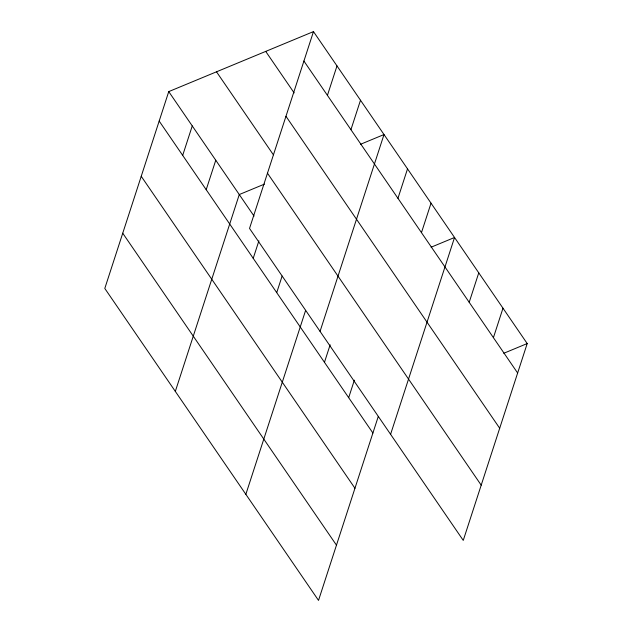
<?xml version="1.0" encoding="UTF-8"?>
<svg xmlns="http://www.w3.org/2000/svg" width="632" height="632" viewBox="0 0 632 632"><rect width="100%" height="100%" fill="white"/><g stroke="black" fill="none" stroke-linecap="round" stroke-linejoin="round"><path stroke-width="0.95" d="M313.48 31.6L249.529 228.428L463.256 540.392L527.207 343.555L313.48 31.6L168.744 91.608L104.794 288.445L318.52 600.4L378.284 416.456M182.688 155.377L192.254 125.926M206.198 189.695L215.765 160.244M175.325 391.39L239.275 194.553L264.508 184.094M253.219 258.33L258.899 240.839M327.423 95.369L336.99 65.918M276.721 292.64L282.109 276.073M350.934 129.686L360.501 100.227M245.848 494.335L305.619 310.391M320.061 331.373L384.011 134.545L360.58 144.262M324.461 362.31L330.141 344.827M397.955 198.314L407.522 168.863M348.682 397.67L354.362 380.18M421.465 232.631L431.032 203.18M390.584 434.326L454.542 237.49L431.111 247.207M469.197 302.301L478.764 272.85M493.418 337.654L502.985 308.203M503.775 353.272L527.207 343.555M303.913 61.051L517.64 373.014M265.717 51.405L294.149 92.904M285.964 116.288L499.691 428.243M216.507 71.811L273.372 154.8M267.478 173.2L481.205 485.155M168.744 91.608L254.04 216.105M159.177 121.068L372.904 433.023M141.228 176.296L354.955 488.26M122.734 233.208L336.469 545.163"/></g></svg>
